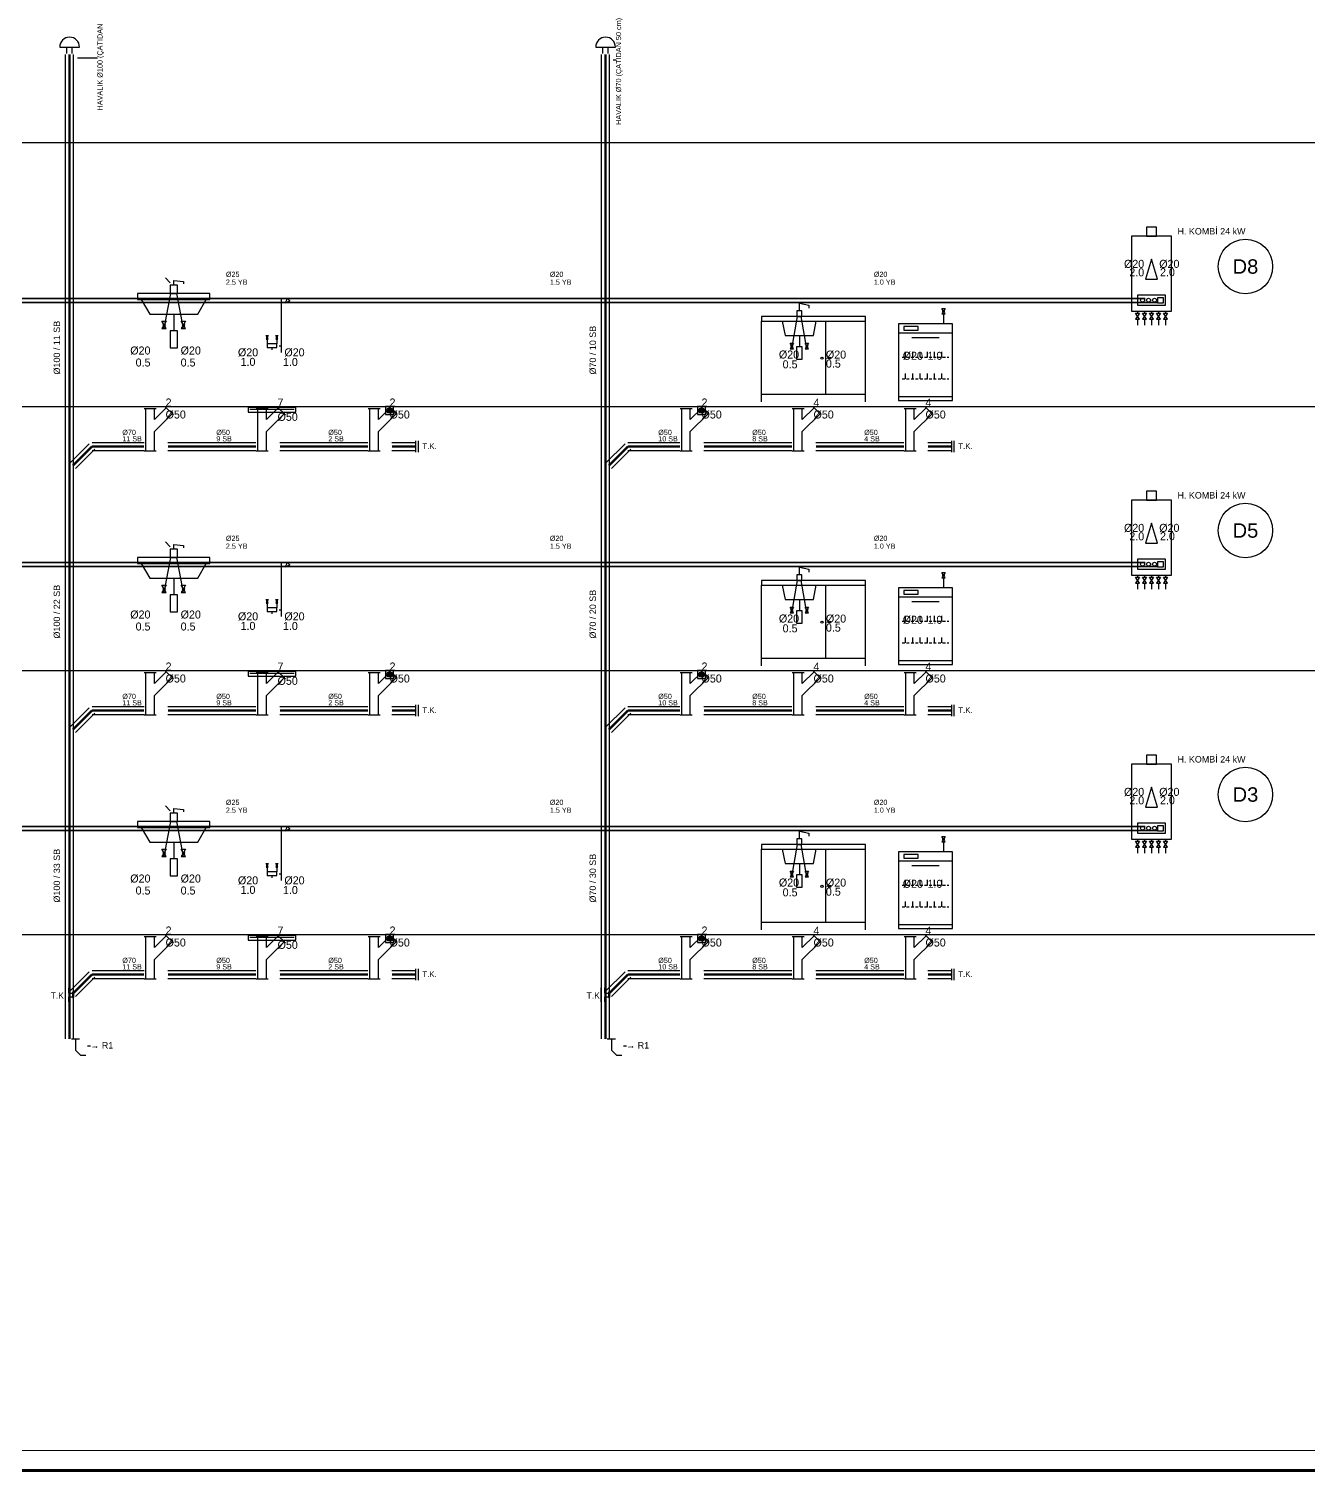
# Model space of a CAD drawing. Header units: centimetres. Extents: x -7420 to 31836, y -2 to 2802.
# Drawn here: x 22949 to 24548, y -2 to 1802 of the extents above; entities that cross this region are included whole.
import ezdxf
from ezdxf.enums import TextEntityAlignment as Align

# ---------------------------------------------------------------- set-up
doc = ezdxf.new("R2010")
doc.units = ezdxf.units.CM
doc.linetypes.add('BASMA HATTI', pattern=[31, 25, -6])
doc.linetypes.add('PIS', pattern=[38, 30, -8])
for name, color, linetype in [('ROTAS-CIHAZ', 135, 'CONTINUOUS'), ('ROTAS-PAFTA', 7, 'CONTINUOUS'), ('ROTAS-PIS-SU-BORUSU', 6, 'PIS'), ('ROTAS-PISSU-CAP', 211, 'CONTINUOUS'), ('ROTAS-PISSU-KOLONNO', 211, 'CONTINUOUS'), ('ROTAS-PVC', 43, 'CONTINUOUS'), ('ROTAS-SEMA', 8, 'CONTINUOUS'), ('ROTAS-SEMBOL-KILAVUZ', 8, 'Continuous'), ('ROTAS-SICAKSU-BORU', 1, 'BASMA HATTI'), ('ROTAS-SOGUKSU-BORU', 5, 'CONTINUOUS'), ('ROTAS-TEFRIS', 15, 'CONTINUOUS')]:
    doc.layers.add(name, color=color, linetype=linetype)
doc.styles.add('ROTAS', font='arial.ttf')

# ---------------------------------------------------------------- blocks, each defined once
blk = doc.blocks.new('ROTAS-LAVABO-SEMA')
for p, q in [((5.7, 154.7), (-0.3, 160.7)), ((-1.8, 97.5), (6.5, 141.2)), ((22.3, 97.5), (14, 141.2)), ((10.2, 115.5), (10.2, 94.4))]:
    blk.add_line(p, q)
for points in [[(5.7, 141.2), (14.7, 141.2), (14.7, 151.7), (5.7, 151.7)], [(-35, 133.6), (55.4, 133.6), (55.4, 141.2), (-35, 141.2)], [(-4.5, 106.5), (0.9, 106.5), (-1.8, 102)], [(-4.5, 97.5), (0.9, 97.5), (-1.8, 102)], [(5.7, 73.3), (14.7, 73.3), (14.7, 94.4), (5.7, 94.4)], [(19.6, 106.5), (25, 106.5), (22.3, 102)], [(19.6, 97.5), (25, 97.5), (22.3, 102)]]:
    blk.add_lwpolyline(points, close=True)
for points in [[(10.2, 151.7), (10.2, 157.7), (22.3, 156.2), (22.3, 153.2)], [(-30.5, 133.6), (-19.9, 115.5), (40.4, 115.5), (50.9, 133.6)]]:
    blk.add_lwpolyline(points)
for centre in [(-1.8, 102), (22.3, 102)]:
    blk.add_circle(centre, 1.36)
for tag, p in [('SCCP', (-18.9, 70)), ('SC', (-18.9, 55))]:
    blk.add_attdef(tag, text='', height=10).set_placement(p, align=Align.MIDDLE_RIGHT)
for tag, p in [('SOCP', (18.8, 70)), ('SO', (18.8, 55)), ('PS', (0, 5)), ('PSCP', (0, -10))]:
    blk.add_attdef(tag, text='', height=10).set_placement(p, align=Align.MIDDLE_LEFT)
blk = doc.blocks.new('ROTAS-PVC-CATAL-SAG')
for p, q in [((9.7, -10.5), (-0.8, 0)), ((-26.7, -2.4), (-11.8, -2.4)), ((-24.6, -55.5), (-24.6, -2.4)), ((-14, -16.1), (0.7, -1.5)), ((-14, -16.1), (-14, -2.4)), ((-14, -31.2), (8.2, -9)), ((-14, -55.5), (-14, -31.2)), ((-26.7, -55.5), (-11.8, -55.5))]:
    blk.add_line(p, q)
blk = doc.blocks.new('ROTAS-DUS-TEKNESI-SEMA')
for p, q in [((5, 67.7), (5, 135)), ((-12.9, 84.2), (-12.9, 78.2)), ((-7, 73.7), (-7, 70.7)), ((-1, 84.2), (-1, 78.2)), ((2, 75.9), (5, 75.9)), ((-34.6, -3.3), (20.7, -3.3))]:
    blk.add_line(p, q)
blk.add_lwpolyline([(5, 135), (12.5, 135), (15.5, 132), (9.5, 129), (12.5, 135)])
for points in [[(-14.3, 88.6), (-11.6, 88.6), (-12.9, 86.4)], [(-14.3, 84.2), (-11.6, 84.2), (-12.9, 86.4)], [(-12.9, 73.7), (-1, 73.7), (-1, 78.2), (-12.9, 78.2)], [(-2.3, 88.6), (0.4, 88.6), (-1, 86.4)], [(-2.3, 84.2), (0.4, 84.2), (-1, 86.4)], [(-36.9, -7), (23, -7), (23, -1.1), (-36.9, -1.1)]]:
    blk.add_lwpolyline(points, close=True)
for centre in [(-12.9, 86.4), (-1, 86.4)]:
    blk.add_circle(centre, 0.673)
for tag, p in [('SCCP', (-24.3, 67.7)), ('SC', (-27.7, 55.8))]:
    blk.add_attdef(tag, text='', height=10).set_placement(p, align=Align.MIDDLE_RIGHT)
for tag, p in [('SOCP', (8.5, 67.7)), ('PS', (-0.1, 5)), ('PSCP', (0, -12.9))]:
    blk.add_attdef(tag, text='', height=10).set_placement(p, align=Align.MIDDLE_LEFT)
blk.add_attdef('SO', text='', height=10).set_placement((16, 50.6), align=Align.CENTER)
blk = doc.blocks.new('ROTAS-YER-SUZGECI-DN50-SEMA')
for p, q in [((-3.3, -5), (3.3, -5)), ((-3.1, -3.9), (3.1, -3.9)), ((-3.1, -6.1), (3.1, -6.1)), ((-2.4, -2.7), (2.4, -2.7)), ((-2.4, -7.3), (2.4, -7.3))]:
    blk.add_line(p, q)
blk.add_lwpolyline([(-5, -10), (5, -10), (5, 0), (-5, 0)], close=True)
blk.add_circle((0, -5), 3.33)
for tag, p in [('PS', (0, 5)), ('PSCP', (0, -10))]:
    blk.add_attdef(tag, text='', height=10).set_placement(p, align=Align.MIDDLE_LEFT)
blk = doc.blocks.new('ROTAS-PIS-SU-CAP-SB')
for tag, p in [('PSCP_001', (0.83, 1.29)), ('PS_001', (0.83, 0.07))]:
    blk.add_attdef(tag, p, '', height=1)
blk = doc.blocks.new('ROTAS-EVIYE-SEMA')
for p, q in [((-27.2, 72.2), (-20.1, 112.4)), ((-8.3, 72.2), (-15.4, 112.4)), ((-65, 6), (-65, 106.5)), ((15.4, 15.5), (15.4, 106.5)), ((65, 6), (65, 106.5)), ((-17.7, 88.8), (-17.7, 74.6)), ((-65, 15.5), (65, 15.5))]:
    blk.add_line(p, q)
for points in [[(-17.7, 119.5), (-17.7, 129), (-5.9, 126.6), (-5.9, 123)], [(-39, 106.5), (-35.5, 88.8), (0, 88.8), (3.5, 106.5)]]:
    blk.add_lwpolyline(points)
for points in [[(-65, 106.5), (65, 106.5), (65, 112.4), (-65, 112.4)], [(-20.7, 112.4), (-14.8, 112.4), (-14.8, 119.5), (-20.7, 119.5)], [(-29.3, 79.3), (-25.1, 79.3), (-27.2, 75.8)], [(-29.3, 72.2), (-25.1, 72.2), (-27.2, 75.8)], [(-21.3, 59.2), (-14.2, 59.2), (-14.2, 74.6), (-21.3, 74.6)], [(-10.4, 79.3), (-6.1, 79.3), (-8.3, 75.8)], [(-10.4, 72.2), (-6.1, 72.2), (-8.3, 75.8)]]:
    blk.add_lwpolyline(points, close=True)
for centre, radius in [((-27.2, 75.8), 1.06), ((-8.3, 75.8), 1.06), ((10.6, 60.4), 1.42), ((20.1, 60.4), 1.42)]:
    blk.add_circle(centre, radius)
for tag, p in [('SCCP', (-18, 65)), ('SC', (-20, 52.7))]:
    blk.add_attdef(tag, text='', height=10).set_placement(p, align=Align.MIDDLE_RIGHT)
for tag, p in [('SOCP', (15.5, 64.9)), ('SO', (15.5, 53.6)), ('PS', (0, 5)), ('PSCP', (0, -10))]:
    blk.add_attdef(tag, text='', height=10).set_placement(p, align=Align.MIDDLE_LEFT)
blk = doc.blocks.new('ROTAS-BULASIK-MAKINESI-SEMA')
for p, q in [((22.5, 115.7), (22.5, 103.3)), ((-33.8, 92), (33.8, 92)), ((-16.9, 86.4), (16.9, 86.4)), ((-29.3, 61.6), (-25.9, 61.6)), ((-24.8, 61.6), (-24.8, 68.4)), ((-23.7, 61.6), (-20.3, 61.6)), ((-18, 61.6), (-14.7, 61.6)), ((-15.8, 61.6), (-15.8, 68.4)), ((-12.4, 61.6), (-9, 61.6)), ((-6.8, 61.6), (-6.8, 68.4)), ((-6.8, 61.6), (-3.4, 61.6)), ((-1.1, 61.6), (2.3, 61.6)), ((2.3, 61.6), (2.3, 68.4)), ((4.5, 61.6), (7.9, 61.6)), ((10.1, 61.6), (13.5, 61.6)), ((11.3, 61.6), (11.3, 68.4)), ((15.8, 61.6), (19.2, 61.6)), ((20.3, 61.6), (20.3, 68.4)), ((21.4, 61.6), (24.8, 61.6)), ((27, 61.6), (29.3, 61.6)), ((-24.8, 34.6), (-24.8, 41.3)), ((-15.8, 34.6), (-15.8, 41.3)), ((-6.8, 34.6), (-6.8, 41.3)), ((2.3, 34.6), (2.3, 41.3)), ((11.3, 34.6), (11.3, 41.3)), ((20.3, 34.6), (20.3, 41.3)), ((-29.3, 34.6), (-25.9, 34.6)), ((-23.7, 34.6), (-20.3, 34.6)), ((-18, 34.6), (-14.7, 34.6)), ((-12.4, 34.6), (-9, 34.6)), ((-6.8, 34.6), (-3.4, 34.6)), ((-1.1, 34.6), (2.3, 34.6)), ((4.5, 34.6), (7.9, 34.6)), ((10.1, 34.6), (13.5, 34.6)), ((15.8, 34.6), (19.2, 34.6)), ((21.4, 34.6), (24.8, 34.6)), ((27, 34.6), (29.3, 34.6))]:
    blk.add_line(p, q)
for points in [[(20.5, 122.5), (24.6, 122.5), (22.5, 119.1)], [(20.5, 115.7), (24.6, 115.7), (22.5, 119.1)], [(-33.8, 7.5), (33.8, 7.5), (33.8, 103.3), (-33.8, 103.3)], [(-27, 95.4), (-9, 95.4), (-9, 99.9), (-27, 99.9)], [(-33.8, 7.5), (33.8, 7.5), (33.8, 12), (-33.8, 12)]]:
    blk.add_lwpolyline(points, close=True)
blk.add_circle((22.5, 119.1), 1.01)
blk.add_attdef('SOCP', text='', height=10).set_placement((-3.2, 63.4), align=Align.MIDDLE_RIGHT)
for tag, p in [('SO', (2.5, 63.4)), ('PS', (0, 5)), ('PSCP', (0, -10))]:
    blk.add_attdef(tag, text='', height=10).set_placement(p, align=Align.MIDDLE_LEFT)
blk = doc.blocks.new('ROTAS-KOMBI-SEMA')
for p, q in [((-24.9, 119.1), (-24.9, 116.6)), ((-24.9, 109.1), (-24.9, 101.6)), ((-16.2, 119.1), (-16.2, 116.6)), ((-16.2, 109.1), (-16.2, 101.6)), ((-7.4, 119.1), (-7.4, 116.6)), ((-7.4, 109.1), (-7.4, 101.6)), ((1.3, 119.1), (1.3, 116.6)), ((1.3, 109.1), (1.3, 101.6)), ((10.1, 119.1), (10.1, 116.6)), ((10.1, 109.1), (10.1, 101.6))]:
    blk.add_line(p, q)
for points in [[(-13.7, 212.9), (-1.2, 212.9), (-1.2, 224.1), (-13.7, 224.1)], [(-32.4, 119.1), (17.6, 119.1), (17.6, 212.9), (-32.4, 212.9)], [(-14.9, 159.1), (0.1, 159.1), (-7.4, 184.1)], [(-24.9, 126.6), (10.1, 126.6), (10.1, 139.1), (-24.9, 139.1)], [(0.1, 129.7), (7.6, 129.7), (7.6, 136), (0.1, 136)], [(-27.4, 116.6), (-22.4, 116.6), (-24.9, 112.9)], [(-27.4, 109.1), (-22.4, 109.1), (-24.9, 112.9)], [(-18.7, 116.6), (-13.7, 116.6), (-16.2, 112.9)], [(-18.7, 109.1), (-13.7, 109.1), (-16.2, 112.9)], [(-9.9, 116.6), (-4.9, 116.6), (-7.4, 112.9)], [(-9.9, 109.1), (-4.9, 109.1), (-7.4, 112.9)], [(-1.2, 116.6), (3.8, 116.6), (1.3, 112.9)], [(-1.2, 109.1), (3.8, 109.1), (1.3, 112.9)], [(7.6, 116.6), (12.6, 116.6), (10.1, 112.9)], [(7.6, 109.1), (12.6, 109.1), (10.1, 112.9)]]:
    blk.add_lwpolyline(points, close=True)
for centre in [(-18.7, 132.9), (-11.2, 132.9), (-3.7, 132.9)]:
    blk.add_circle(centre, 2.5)
for tag, p in [('SCCP', (-16.6, 178.3)), ('SC', (-16.6, 167.7))]:
    blk.add_attdef(tag, text='', height=10).set_placement(p, align=Align.MIDDLE_RIGHT)
for tag, p in [('SOCP', (2.2, 178.3)), ('SO', (3.2, 167.9))]:
    blk.add_attdef(tag, text='', height=10).set_placement(p, align=Align.MIDDLE_LEFT)
blk = doc.blocks.new('ROTAS-TEMIZ-SU-CAP-MB')
for tag, p in [('SOCP_001', (0.83, 4.92)), ('SO_001', (0.83, 3.42)), ('SCCP_001', (0.83, 1.92)), ('SC_001', (0.83, 0.42))]:
    blk.add_attdef(tag, p, '', height=1)
blk = doc.blocks.new('ROTAS-KOLON-HAVALIK-SAPKASI')
for p, q in [((-7.7, 5.8), (7.7, 5.8)), ((-2.1, 0.7), (-2.1, 5.8)), ((2.1, 0.7), (2.1, 5.8))]:
    blk.add_line(p, q)
blk.add_arc((0, 5.8), 7.69, 0, 180)
blk = doc.blocks.new('ROTAS-TEMIZLEME-KAPAGI-KOLON')
for p, q in [((-6.6, -11), (-6.6, 11)), ((-1.1, 2.8), (-1.1, 11)), ((-1.1, 2.8), (4.4, 2.8)), ((5.5, -1.8), (5.5, 1.8)), ((-1.1, -11), (-1.1, -2.8)), ((-1.1, -2.8), (4.4, -2.8))]:
    blk.add_line(p, q)
blk.add_lwpolyline([(4.4, -4.1), (6.6, -4.1), (6.6, 4.1), (4.4, 4.1)], close=True)
blk.add_attdef('TK', (-29.6, -6), '', height=10)
blk = doc.blocks.new('ROTAS-PVC-DIRSEK')
blk.add_line((2.2, 0), (12.5, 0))
blk.add_lwpolyline([(7.4, 0), (7.4, -14), (13.8, -20.4), (20.3, -20.4)])

msp = doc.modelspace()

# ---------------------------------------------------------------- linework, layer by layer
at = {"layer": 'ROTAS-PAFTA'}
for points, const_width in [([(15040, 0), (26330, 0), (26330, 2800), (15040, 2800)], 4), ([(15065, 25), (26305, 25), (26305, 2775), (15065, 2775)], 1)]:
    msp.add_lwpolyline(points, close=True, dxfattribs=dict(at, const_width=const_width))
at = {"layer": 'ROTAS-PIS-SU-BORUSU', "const_width": 3}
for points in [[(23000, 539.5), (23000, 1770)], [(23670, 539.5), (23670, 1770)], [(23028, 1280), (23004, 1256)], [(23028, 1280), (23093, 1280)], [(23123, 1280), (23233, 1280)], [(23263, 1280), (23373, 1280)], [(23403, 1280), (23433, 1280)], [(23698, 1280), (23674, 1256)], [(23698, 1280), (23763, 1280)], [(23793, 1280), (23903, 1280)], [(23933, 1280), (24043, 1280)], [(24073, 1280), (24103, 1280)], [(23028, 950), (23004, 926)], [(23028, 950), (23093, 950)], [(23123, 950), (23233, 950)], [(23263, 950), (23373, 950)], [(23403, 950), (23433, 950)], [(23698, 950), (23674, 926)], [(23698, 950), (23763, 950)], [(23793, 950), (23903, 950)], [(23933, 950), (24043, 950)], [(24073, 950), (24103, 950)], [(23028, 620), (23004, 596)], [(23028, 620), (23093, 620)], [(23123, 620), (23233, 620)], [(23263, 620), (23373, 620)], [(23403, 620), (23433, 620)], [(23698, 620), (23674, 596)], [(23698, 620), (23763, 620)], [(23793, 620), (23903, 620)], [(23933, 620), (24043, 620)], [(24073, 620), (24103, 620)]]:
    msp.add_lwpolyline(points, dxfattribs=at)
at = {"layer": 'ROTAS-PISSU-KOLONNO'}
for centre in [(24470, 1505), (24470, 1175), (24470, 845)]:
    msp.add_circle(centre, 34, dxfattribs=at)
at = {"layer": 'ROTAS-PVC'}
for p, q in [((22995, 539.5), (22995, 1770)), ((23005, 539.5), (23005, 1770)), ((23665, 539.5), (23665, 1770)), ((23675, 539.5), (23675, 1770)), ((23024.5, 1283.5), (23000.5, 1259.5)), ((23028, 1285), (23093, 1285)), ((23123, 1285), (23233, 1285)), ((23263, 1285), (23373, 1285)), ((23403, 1285), (23433, 1285)), ((23433, 1273), (23433, 1287)), ((23436, 1273), (23436, 1287)), ((23694.5, 1283.5), (23670.5, 1259.5)), ((23698, 1285), (23763, 1285)), ((23793, 1285), (23903, 1285)), ((23933, 1285), (24043, 1285)), ((24073, 1285), (24103, 1285)), ((24103, 1273), (24103, 1287)), ((24106, 1273), (24106, 1287)), ((23031.5, 1276.5), (23007.5, 1252.5)), ((23028, 1275), (23093, 1275)), ((23123, 1275), (23233, 1275)), ((23263, 1275), (23373, 1275)), ((23403, 1275), (23433, 1275)), ((23701.5, 1276.5), (23677.5, 1252.5)), ((23698, 1275), (23763, 1275)), ((23793, 1275), (23903, 1275)), ((23933, 1275), (24043, 1275)), ((24073, 1275), (24103, 1275)), ((23433, 943), (23433, 957)), ((23436, 943), (23436, 957)), ((24103, 943), (24103, 957)), ((24106, 943), (24106, 957)), ((23024.5, 953.5), (23000.5, 929.5)), ((23031.5, 946.5), (23007.5, 922.5)), ((23028, 955), (23093, 955)), ((23028, 945), (23093, 945)), ((23123, 955), (23233, 955)), ((23123, 945), (23233, 945)), ((23263, 955), (23373, 955)), ((23263, 945), (23373, 945)), ((23403, 955), (23433, 955)), ((23403, 945), (23433, 945)), ((23694.5, 953.5), (23670.5, 929.5)), ((23701.5, 946.5), (23677.5, 922.5)), ((23698, 955), (23763, 955)), ((23698, 945), (23763, 945)), ((23793, 955), (23903, 955)), ((23793, 945), (23903, 945)), ((23933, 955), (24043, 955)), ((23933, 945), (24043, 945)), ((24073, 955), (24103, 955)), ((24073, 945), (24103, 945)), ((23024.5, 623.5), (23000.5, 599.5)), ((23031.5, 616.5), (23007.5, 592.5)), ((23028, 625), (23093, 625)), ((23028, 615), (23093, 615)), ((23123, 625), (23233, 625)), ((23123, 615), (23233, 615)), ((23263, 625), (23373, 625)), ((23263, 615), (23373, 615)), ((23403, 625), (23433, 625)), ((23403, 615), (23433, 615)), ((23433, 613), (23433, 627)), ((23436, 613), (23436, 627)), ((23694.5, 623.5), (23670.5, 599.5)), ((23701.5, 616.5), (23677.5, 592.5)), ((23698, 625), (23763, 625)), ((23698, 615), (23763, 615)), ((23793, 625), (23903, 625)), ((23793, 615), (23903, 615)), ((23933, 625), (24043, 625)), ((23933, 615), (24043, 615)), ((24073, 625), (24103, 625)), ((24073, 615), (24103, 615)), ((24103, 613), (24103, 627)), ((24106, 613), (24106, 627))]:
    msp.add_line(p, q, dxfattribs=at)
at = {"layer": 'ROTAS-SEMA'}
for points in [[(15140, 1660), (26230, 1660)], [(15140, 1330), (26230, 1330)], [(15140, 1000), (26230, 1000)], [(15140, 670), (26230, 670)]]:
    msp.add_lwpolyline(points, dxfattribs=at)
at = {"layer": 'ROTAS-SEMBOL-KILAVUZ'}
for p, q in [((23034.8, 1765.5), (23009.7, 1765.5)), ((23683, 1763), (23679.7, 1763)), ((23026, 530.4), (23022.3, 530.4)), ((23696, 530.4), (23692.3, 530.4))]:
    msp.add_line(p, q, dxfattribs=at)
at = {"layer": 'ROTAS-SICAKSU-BORU', "const_width": 2}
for points in [[(24345, 1465), (22295, 1465)], [(24345, 1135), (22295, 1135)], [(24345, 805), (22295, 805)]]:
    msp.add_lwpolyline(points, dxfattribs=at)
at = {"layer": 'ROTAS-SOGUKSU-BORU', "const_width": 2}
for points in [[(22010, 1460), (24360, 1460)], [(22010, 1130), (24360, 1130)], [(22010, 800), (24360, 800)]]:
    msp.add_lwpolyline(points, dxfattribs=at)

# ---------------------------------------------------------------- block references
at = {"layer": 'ROTAS-TEFRIS', "xscale": 1.6, "yscale": 1.6}
for p in [(23000, 1770), (23670, 1770)]:
    msp.add_blockref('ROTAS-KOLON-HAVALIK-SAPKASI', p, dxfattribs=at)
at = {"layer": 'ROTAS-TEFRIS'}
ref = msp.add_blockref('ROTAS-KOMBI-SEMA', (24360, 1330), dxfattribs=at)
ref.add_attrib('SO', '2.0', dxfattribs={"height": 10}).set_placement((24363.2, 1497.9), align=Align.MIDDLE_LEFT)
ref.add_attrib('SOCP', 'Ø20', dxfattribs={"height": 10}).set_placement((24362.2, 1508.3), align=Align.MIDDLE_LEFT)
ref.add_attrib('SC', '2.0', dxfattribs={"height": 10}).set_placement((24343.4, 1497.7), align=Align.MIDDLE_RIGHT)
ref.add_attrib('SCCP', 'Ø20', dxfattribs={"height": 10}).set_placement((24343.4, 1508.3), align=Align.MIDDLE_RIGHT)
ref = msp.add_blockref('ROTAS-TEMIZ-SU-CAP-MB', (23190, 1460), dxfattribs=dict(at, xscale=6.5, yscale=6.5))
ref.add_attrib('SO_001', '2.5 YB', (23195.4, 1482.2), dxfattribs={"height": 6.5})
ref.add_attrib('SOCP_001', 'Ø25', (23195.4, 1492), dxfattribs={"height": 6.5})
ref = msp.add_blockref('ROTAS-TEMIZ-SU-CAP-MB', (23595, 1460), dxfattribs=dict(at, xscale=6.5, yscale=6.5))
ref.add_attrib('SO_001', '1.5 YB', (23600.4, 1482.2), dxfattribs={"height": 6.5})
ref.add_attrib('SOCP_001', 'Ø20', (23600.4, 1492), dxfattribs={"height": 6.5})
ref = msp.add_blockref('ROTAS-TEMIZ-SU-CAP-MB', (24000, 1460), dxfattribs=dict(at, xscale=6.5, yscale=6.5))
ref.add_attrib('SO_001', '1.0 YB', (24005.4, 1482.2), dxfattribs={"height": 6.5})
ref.add_attrib('SOCP_001', 'Ø20', (24005.4, 1492), dxfattribs={"height": 6.5})
ref = msp.add_blockref('ROTAS-LAVABO-SEMA', (23120, 1330), dxfattribs=at)
ref.add_attrib('SO', '0.5', dxfattribs={"height": 10}).set_placement((23138.8, 1385), align=Align.MIDDLE_LEFT)
ref.add_attrib('SOCP', 'Ø20', dxfattribs={"height": 10}).set_placement((23138.8, 1400), align=Align.MIDDLE_LEFT)
ref.add_attrib('SC', '0.5', dxfattribs={"height": 10}).set_placement((23101.1, 1385), align=Align.MIDDLE_RIGHT)
ref.add_attrib('SCCP', 'Ø20', dxfattribs={"height": 10}).set_placement((23101.1, 1400), align=Align.MIDDLE_RIGHT)
ref.add_attrib('PSCP', 'Ø50', dxfattribs={"height": 10}).set_placement((23120, 1320), align=Align.MIDDLE_LEFT)
ref.add_attrib('PS', '2', dxfattribs={"height": 10}).set_placement((23120, 1335), align=Align.MIDDLE_LEFT)
ref = msp.add_blockref('ROTAS-DUS-TEKNESI-SEMA', (23260, 1330), dxfattribs=at)
ref.add_attrib('SO', '1.0', dxfattribs={"height": 10}).set_placement((23276, 1380.6), align=Align.CENTER)
ref.add_attrib('SOCP', 'Ø20', dxfattribs={"height": 10}).set_placement((23268.5, 1397.7), align=Align.MIDDLE_LEFT)
ref.add_attrib('SC', '1.0', dxfattribs={"height": 10}).set_placement((23232.3, 1385.8), align=Align.MIDDLE_RIGHT)
ref.add_attrib('SCCP', 'Ø20', dxfattribs={"height": 10}).set_placement((23235.7, 1397.7), align=Align.MIDDLE_RIGHT)
ref.add_attrib('PSCP', 'Ø50', dxfattribs={"height": 10}).set_placement((23260, 1317.1), align=Align.MIDDLE_LEFT)
ref.add_attrib('PS', '7', dxfattribs={"height": 10}).set_placement((23259.9, 1335), align=Align.MIDDLE_LEFT)
ref = msp.add_blockref('ROTAS-EVIYE-SEMA', (23930, 1330), dxfattribs=at)
ref.add_attrib('SO', '0.5', dxfattribs={"height": 10}).set_placement((23945.5, 1383.6), align=Align.MIDDLE_LEFT)
ref.add_attrib('SOCP', 'Ø20', dxfattribs={"height": 10}).set_placement((23945.5, 1394.9), align=Align.MIDDLE_LEFT)
ref.add_attrib('SC', '0.5', dxfattribs={"height": 10}).set_placement((23910, 1382.7), align=Align.MIDDLE_RIGHT)
ref.add_attrib('SCCP', 'Ø20', dxfattribs={"height": 10}).set_placement((23912, 1395), align=Align.MIDDLE_RIGHT)
ref.add_attrib('PSCP', 'Ø50', dxfattribs={"height": 10}).set_placement((23930, 1320), align=Align.MIDDLE_LEFT)
ref.add_attrib('PS', '4', dxfattribs={"height": 10}).set_placement((23930, 1335), align=Align.MIDDLE_LEFT)
ref = msp.add_blockref('ROTAS-BULASIK-MAKINESI-SEMA', (24070, 1330), dxfattribs=at)
ref.add_attrib('SO', '1.0', dxfattribs={"height": 10}).set_placement((24072.5, 1393.4), align=Align.MIDDLE_LEFT)
ref.add_attrib('SOCP', 'Ø20', dxfattribs={"height": 10}).set_placement((24066.8, 1393.4), align=Align.MIDDLE_RIGHT)
ref.add_attrib('PSCP', 'Ø50', dxfattribs={"height": 10}).set_placement((24070, 1320), align=Align.MIDDLE_LEFT)
ref.add_attrib('PS', '4', dxfattribs={"height": 10}).set_placement((24070, 1335), align=Align.MIDDLE_LEFT)
ref = msp.add_blockref('ROTAS-YER-SUZGECI-DN50-SEMA', (23400, 1330), dxfattribs=at)
ref.add_attrib('PSCP', 'Ø50', dxfattribs={"height": 10}).set_placement((23400, 1320), align=Align.MIDDLE_LEFT)
ref.add_attrib('PS', '2', dxfattribs={"height": 10}).set_placement((23400, 1335), align=Align.MIDDLE_LEFT)
ref = msp.add_blockref('ROTAS-YER-SUZGECI-DN50-SEMA', (23790, 1330), dxfattribs=at)
ref.add_attrib('PSCP', 'Ø50', dxfattribs={"height": 10}).set_placement((23790, 1320), align=Align.MIDDLE_LEFT)
ref.add_attrib('PS', '2', dxfattribs={"height": 10}).set_placement((23790, 1335), align=Align.MIDDLE_LEFT)
for name, p in [('ROTAS-PVC-CATAL-SAG', (23120, 1330)), ('ROTAS-PVC-CATAL-SAG', (23260, 1330)), ('ROTAS-PVC-CATAL-SAG', (23400, 1330)), ('ROTAS-PVC-CATAL-SAG', (23790, 1330)), ('ROTAS-PVC-CATAL-SAG', (23930, 1330)), ('ROTAS-PVC-CATAL-SAG', (24070, 1330)), ('ROTAS-PVC-CATAL-SAG', (23120, 1000)), ('ROTAS-PVC-CATAL-SAG', (23260, 1000)), ('ROTAS-PVC-CATAL-SAG', (23400, 1000)), ('ROTAS-PVC-CATAL-SAG', (23790, 1000)), ('ROTAS-PVC-CATAL-SAG', (23930, 1000)), ('ROTAS-PVC-CATAL-SAG', (24070, 1000)), ('ROTAS-PVC-CATAL-SAG', (23120, 670)), ('ROTAS-PVC-CATAL-SAG', (23260, 670)), ('ROTAS-PVC-CATAL-SAG', (23400, 670)), ('ROTAS-PVC-CATAL-SAG', (23790, 670)), ('ROTAS-PVC-CATAL-SAG', (23930, 670)), ('ROTAS-PVC-CATAL-SAG', (24070, 670)), ('ROTAS-PVC-DIRSEK', (23000, 539.5)), ('ROTAS-PVC-DIRSEK', (23670, 539.5))]:
    msp.add_blockref(name, p, dxfattribs=at)
ref = msp.add_blockref('ROTAS-PIS-SU-CAP-SB', (23060.5, 1286), dxfattribs=dict(at, xscale=6.5, yscale=6.5))
ref.add_attrib('PSCP_001', 'Ø70', (23065.9, 1294.4), dxfattribs={"height": 6.5})
ref.add_attrib('PS_001', '11 SB', (23065.9, 1286.4), dxfattribs={"height": 6.5})
ref = msp.add_blockref('ROTAS-PIS-SU-CAP-SB', (23178, 1286), dxfattribs=dict(at, xscale=6.5, yscale=6.5))
ref.add_attrib('PSCP_001', 'Ø50', (23183.4, 1294.4), dxfattribs={"height": 6.5})
ref.add_attrib('PS_001', '9 SB', (23183.4, 1286.4), dxfattribs={"height": 6.5})
ref = msp.add_blockref('ROTAS-PIS-SU-CAP-SB', (23318, 1286), dxfattribs=dict(at, xscale=6.5, yscale=6.5))
ref.add_attrib('PSCP_001', 'Ø50', (23323.4, 1294.4), dxfattribs={"height": 6.5})
ref.add_attrib('PS_001', '2 SB', (23323.4, 1286.4), dxfattribs={"height": 6.5})
ref = msp.add_blockref('ROTAS-PIS-SU-CAP-SB', (23730.5, 1286), dxfattribs=dict(at, xscale=6.5, yscale=6.5))
ref.add_attrib('PSCP_001', 'Ø50', (23735.9, 1294.4), dxfattribs={"height": 6.5})
ref.add_attrib('PS_001', '10 SB', (23735.9, 1286.4), dxfattribs={"height": 6.5})
ref = msp.add_blockref('ROTAS-PIS-SU-CAP-SB', (23848, 1286), dxfattribs=dict(at, xscale=6.5, yscale=6.5))
ref.add_attrib('PSCP_001', 'Ø50', (23853.4, 1294.4), dxfattribs={"height": 6.5})
ref.add_attrib('PS_001', '8 SB', (23853.4, 1286.4), dxfattribs={"height": 6.5})
ref = msp.add_blockref('ROTAS-PIS-SU-CAP-SB', (23988, 1286), dxfattribs=dict(at, xscale=6.5, yscale=6.5))
ref.add_attrib('PSCP_001', 'Ø50', (23993.4, 1294.4), dxfattribs={"height": 6.5})
ref.add_attrib('PS_001', '4 SB', (23993.4, 1286.4), dxfattribs={"height": 6.5})
ref = msp.add_blockref('ROTAS-KOMBI-SEMA', (24360, 1000), dxfattribs=at)
ref.add_attrib('SO', '2.0', dxfattribs={"height": 10}).set_placement((24363.2, 1167.9), align=Align.MIDDLE_LEFT)
ref.add_attrib('SOCP', 'Ø20', dxfattribs={"height": 10}).set_placement((24362.2, 1178.3), align=Align.MIDDLE_LEFT)
ref.add_attrib('SC', '2.0', dxfattribs={"height": 10}).set_placement((24343.4, 1167.7), align=Align.MIDDLE_RIGHT)
ref.add_attrib('SCCP', 'Ø20', dxfattribs={"height": 10}).set_placement((24343.4, 1178.3), align=Align.MIDDLE_RIGHT)
ref = msp.add_blockref('ROTAS-LAVABO-SEMA', (23120, 1000), dxfattribs=at)
ref.add_attrib('SO', '0.5', dxfattribs={"height": 10}).set_placement((23138.8, 1055), align=Align.MIDDLE_LEFT)
ref.add_attrib('SOCP', 'Ø20', dxfattribs={"height": 10}).set_placement((23138.8, 1070), align=Align.MIDDLE_LEFT)
ref.add_attrib('SC', '0.5', dxfattribs={"height": 10}).set_placement((23101.1, 1055), align=Align.MIDDLE_RIGHT)
ref.add_attrib('SCCP', 'Ø20', dxfattribs={"height": 10}).set_placement((23101.1, 1070), align=Align.MIDDLE_RIGHT)
ref.add_attrib('PSCP', 'Ø50', dxfattribs={"height": 10}).set_placement((23120, 990), align=Align.MIDDLE_LEFT)
ref.add_attrib('PS', '2', dxfattribs={"height": 10}).set_placement((23120, 1005), align=Align.MIDDLE_LEFT)
ref = msp.add_blockref('ROTAS-TEMIZ-SU-CAP-MB', (23190, 1130), dxfattribs=dict(at, xscale=6.5, yscale=6.5))
ref.add_attrib('SO_001', '2.5 YB', (23195.4, 1152.2), dxfattribs={"height": 6.5})
ref.add_attrib('SOCP_001', 'Ø25', (23195.4, 1162), dxfattribs={"height": 6.5})
ref = msp.add_blockref('ROTAS-TEMIZ-SU-CAP-MB', (23595, 1130), dxfattribs=dict(at, xscale=6.5, yscale=6.5))
ref.add_attrib('SO_001', '1.5 YB', (23600.4, 1152.2), dxfattribs={"height": 6.5})
ref.add_attrib('SOCP_001', 'Ø20', (23600.4, 1162), dxfattribs={"height": 6.5})
ref = msp.add_blockref('ROTAS-TEMIZ-SU-CAP-MB', (24000, 1130), dxfattribs=dict(at, xscale=6.5, yscale=6.5))
ref.add_attrib('SO_001', '1.0 YB', (24005.4, 1152.2), dxfattribs={"height": 6.5})
ref.add_attrib('SOCP_001', 'Ø20', (24005.4, 1162), dxfattribs={"height": 6.5})
ref = msp.add_blockref('ROTAS-DUS-TEKNESI-SEMA', (23260, 1000), dxfattribs=at)
ref.add_attrib('SO', '1.0', dxfattribs={"height": 10}).set_placement((23276, 1050.6), align=Align.CENTER)
ref.add_attrib('SOCP', 'Ø20', dxfattribs={"height": 10}).set_placement((23268.5, 1067.7), align=Align.MIDDLE_LEFT)
ref.add_attrib('SC', '1.0', dxfattribs={"height": 10}).set_placement((23232.3, 1055.8), align=Align.MIDDLE_RIGHT)
ref.add_attrib('SCCP', 'Ø20', dxfattribs={"height": 10}).set_placement((23235.7, 1067.7), align=Align.MIDDLE_RIGHT)
ref.add_attrib('PSCP', 'Ø50', dxfattribs={"height": 10}).set_placement((23260, 987.1), align=Align.MIDDLE_LEFT)
ref.add_attrib('PS', '7', dxfattribs={"height": 10}).set_placement((23259.9, 1005), align=Align.MIDDLE_LEFT)
ref = msp.add_blockref('ROTAS-EVIYE-SEMA', (23930, 1000), dxfattribs=at)
ref.add_attrib('SO', '0.5', dxfattribs={"height": 10}).set_placement((23945.5, 1053.6), align=Align.MIDDLE_LEFT)
ref.add_attrib('SOCP', 'Ø20', dxfattribs={"height": 10}).set_placement((23945.5, 1064.9), align=Align.MIDDLE_LEFT)
ref.add_attrib('SC', '0.5', dxfattribs={"height": 10}).set_placement((23910, 1052.7), align=Align.MIDDLE_RIGHT)
ref.add_attrib('SCCP', 'Ø20', dxfattribs={"height": 10}).set_placement((23912, 1065), align=Align.MIDDLE_RIGHT)
ref.add_attrib('PSCP', 'Ø50', dxfattribs={"height": 10}).set_placement((23930, 990), align=Align.MIDDLE_LEFT)
ref.add_attrib('PS', '4', dxfattribs={"height": 10}).set_placement((23930, 1005), align=Align.MIDDLE_LEFT)
ref = msp.add_blockref('ROTAS-BULASIK-MAKINESI-SEMA', (24070, 1000), dxfattribs=at)
ref.add_attrib('SO', '1.0', dxfattribs={"height": 10}).set_placement((24072.5, 1063.4), align=Align.MIDDLE_LEFT)
ref.add_attrib('SOCP', 'Ø20', dxfattribs={"height": 10}).set_placement((24066.8, 1063.4), align=Align.MIDDLE_RIGHT)
ref.add_attrib('PSCP', 'Ø50', dxfattribs={"height": 10}).set_placement((24070, 990), align=Align.MIDDLE_LEFT)
ref.add_attrib('PS', '4', dxfattribs={"height": 10}).set_placement((24070, 1005), align=Align.MIDDLE_LEFT)
ref = msp.add_blockref('ROTAS-YER-SUZGECI-DN50-SEMA', (23400, 1000), dxfattribs=at)
ref.add_attrib('PSCP', 'Ø50', dxfattribs={"height": 10}).set_placement((23400, 990), align=Align.MIDDLE_LEFT)
ref.add_attrib('PS', '2', dxfattribs={"height": 10}).set_placement((23400, 1005), align=Align.MIDDLE_LEFT)
ref = msp.add_blockref('ROTAS-YER-SUZGECI-DN50-SEMA', (23790, 1000), dxfattribs=at)
ref.add_attrib('PSCP', 'Ø50', dxfattribs={"height": 10}).set_placement((23790, 990), align=Align.MIDDLE_LEFT)
ref.add_attrib('PS', '2', dxfattribs={"height": 10}).set_placement((23790, 1005), align=Align.MIDDLE_LEFT)
ref = msp.add_blockref('ROTAS-PIS-SU-CAP-SB', (23060.5, 956), dxfattribs=dict(at, xscale=6.5, yscale=6.5))
ref.add_attrib('PSCP_001', 'Ø70', (23065.9, 964.4), dxfattribs={"height": 6.5})
ref.add_attrib('PS_001', '11 SB', (23065.9, 956.4), dxfattribs={"height": 6.5})
ref = msp.add_blockref('ROTAS-PIS-SU-CAP-SB', (23178, 956), dxfattribs=dict(at, xscale=6.5, yscale=6.5))
ref.add_attrib('PSCP_001', 'Ø50', (23183.4, 964.4), dxfattribs={"height": 6.5})
ref.add_attrib('PS_001', '9 SB', (23183.4, 956.4), dxfattribs={"height": 6.5})
ref = msp.add_blockref('ROTAS-PIS-SU-CAP-SB', (23318, 956), dxfattribs=dict(at, xscale=6.5, yscale=6.5))
ref.add_attrib('PSCP_001', 'Ø50', (23323.4, 964.4), dxfattribs={"height": 6.5})
ref.add_attrib('PS_001', '2 SB', (23323.4, 956.4), dxfattribs={"height": 6.5})
ref = msp.add_blockref('ROTAS-PIS-SU-CAP-SB', (23730.5, 956), dxfattribs=dict(at, xscale=6.5, yscale=6.5))
ref.add_attrib('PSCP_001', 'Ø50', (23735.9, 964.4), dxfattribs={"height": 6.5})
ref.add_attrib('PS_001', '10 SB', (23735.9, 956.4), dxfattribs={"height": 6.5})
ref = msp.add_blockref('ROTAS-PIS-SU-CAP-SB', (23848, 956), dxfattribs=dict(at, xscale=6.5, yscale=6.5))
ref.add_attrib('PSCP_001', 'Ø50', (23853.4, 964.4), dxfattribs={"height": 6.5})
ref.add_attrib('PS_001', '8 SB', (23853.4, 956.4), dxfattribs={"height": 6.5})
ref = msp.add_blockref('ROTAS-PIS-SU-CAP-SB', (23988, 956), dxfattribs=dict(at, xscale=6.5, yscale=6.5))
ref.add_attrib('PSCP_001', 'Ø50', (23993.4, 964.4), dxfattribs={"height": 6.5})
ref.add_attrib('PS_001', '4 SB', (23993.4, 956.4), dxfattribs={"height": 6.5})
ref = msp.add_blockref('ROTAS-KOMBI-SEMA', (24360, 670), dxfattribs=at)
ref.add_attrib('SO', '2.0', dxfattribs={"height": 10}).set_placement((24363.2, 837.9), align=Align.MIDDLE_LEFT)
ref.add_attrib('SOCP', 'Ø20', dxfattribs={"height": 10}).set_placement((24362.2, 848.3), align=Align.MIDDLE_LEFT)
ref.add_attrib('SC', '2.0', dxfattribs={"height": 10}).set_placement((24343.4, 837.7), align=Align.MIDDLE_RIGHT)
ref.add_attrib('SCCP', 'Ø20', dxfattribs={"height": 10}).set_placement((24343.4, 848.3), align=Align.MIDDLE_RIGHT)
ref = msp.add_blockref('ROTAS-LAVABO-SEMA', (23120, 670), dxfattribs=at)
ref.add_attrib('SO', '0.5', dxfattribs={"height": 10}).set_placement((23138.8, 725), align=Align.MIDDLE_LEFT)
ref.add_attrib('SOCP', 'Ø20', dxfattribs={"height": 10}).set_placement((23138.8, 740), align=Align.MIDDLE_LEFT)
ref.add_attrib('SC', '0.5', dxfattribs={"height": 10}).set_placement((23101.1, 725), align=Align.MIDDLE_RIGHT)
ref.add_attrib('SCCP', 'Ø20', dxfattribs={"height": 10}).set_placement((23101.1, 740), align=Align.MIDDLE_RIGHT)
ref.add_attrib('PSCP', 'Ø50', dxfattribs={"height": 10}).set_placement((23120, 660), align=Align.MIDDLE_LEFT)
ref.add_attrib('PS', '2', dxfattribs={"height": 10}).set_placement((23120, 675), align=Align.MIDDLE_LEFT)
ref = msp.add_blockref('ROTAS-TEMIZ-SU-CAP-MB', (23190, 800), dxfattribs=dict(at, xscale=6.5, yscale=6.5))
ref.add_attrib('SO_001', '2.5 YB', (23195.4, 822.2), dxfattribs={"height": 6.5})
ref.add_attrib('SOCP_001', 'Ø25', (23195.4, 832), dxfattribs={"height": 6.5})
ref = msp.add_blockref('ROTAS-TEMIZ-SU-CAP-MB', (23595, 800), dxfattribs=dict(at, xscale=6.5, yscale=6.5))
ref.add_attrib('SO_001', '1.5 YB', (23600.4, 822.2), dxfattribs={"height": 6.5})
ref.add_attrib('SOCP_001', 'Ø20', (23600.4, 832), dxfattribs={"height": 6.5})
ref = msp.add_blockref('ROTAS-TEMIZ-SU-CAP-MB', (24000, 800), dxfattribs=dict(at, xscale=6.5, yscale=6.5))
ref.add_attrib('SO_001', '1.0 YB', (24005.4, 822.2), dxfattribs={"height": 6.5})
ref.add_attrib('SOCP_001', 'Ø20', (24005.4, 832), dxfattribs={"height": 6.5})
ref = msp.add_blockref('ROTAS-DUS-TEKNESI-SEMA', (23260, 670), dxfattribs=at)
ref.add_attrib('SO', '1.0', dxfattribs={"height": 10}).set_placement((23276, 720.6), align=Align.CENTER)
ref.add_attrib('SOCP', 'Ø20', dxfattribs={"height": 10}).set_placement((23268.5, 737.7), align=Align.MIDDLE_LEFT)
ref.add_attrib('SC', '1.0', dxfattribs={"height": 10}).set_placement((23232.3, 725.8), align=Align.MIDDLE_RIGHT)
ref.add_attrib('SCCP', 'Ø20', dxfattribs={"height": 10}).set_placement((23235.7, 737.7), align=Align.MIDDLE_RIGHT)
ref.add_attrib('PSCP', 'Ø50', dxfattribs={"height": 10}).set_placement((23260, 657.1), align=Align.MIDDLE_LEFT)
ref.add_attrib('PS', '7', dxfattribs={"height": 10}).set_placement((23259.9, 675), align=Align.MIDDLE_LEFT)
ref = msp.add_blockref('ROTAS-EVIYE-SEMA', (23930, 670), dxfattribs=at)
ref.add_attrib('SO', '0.5', dxfattribs={"height": 10}).set_placement((23945.5, 723.6), align=Align.MIDDLE_LEFT)
ref.add_attrib('SOCP', 'Ø20', dxfattribs={"height": 10}).set_placement((23945.5, 734.9), align=Align.MIDDLE_LEFT)
ref.add_attrib('SC', '0.5', dxfattribs={"height": 10}).set_placement((23910, 722.7), align=Align.MIDDLE_RIGHT)
ref.add_attrib('SCCP', 'Ø20', dxfattribs={"height": 10}).set_placement((23912, 735), align=Align.MIDDLE_RIGHT)
ref.add_attrib('PSCP', 'Ø50', dxfattribs={"height": 10}).set_placement((23930, 660), align=Align.MIDDLE_LEFT)
ref.add_attrib('PS', '4', dxfattribs={"height": 10}).set_placement((23930, 675), align=Align.MIDDLE_LEFT)
ref = msp.add_blockref('ROTAS-BULASIK-MAKINESI-SEMA', (24070, 670), dxfattribs=at)
ref.add_attrib('SO', '1.0', dxfattribs={"height": 10}).set_placement((24072.5, 733.4), align=Align.MIDDLE_LEFT)
ref.add_attrib('SOCP', 'Ø20', dxfattribs={"height": 10}).set_placement((24066.8, 733.4), align=Align.MIDDLE_RIGHT)
ref.add_attrib('PSCP', 'Ø50', dxfattribs={"height": 10}).set_placement((24070, 660), align=Align.MIDDLE_LEFT)
ref.add_attrib('PS', '4', dxfattribs={"height": 10}).set_placement((24070, 675), align=Align.MIDDLE_LEFT)
ref = msp.add_blockref('ROTAS-YER-SUZGECI-DN50-SEMA', (23400, 670), dxfattribs=at)
ref.add_attrib('PSCP', 'Ø50', dxfattribs={"height": 10}).set_placement((23400, 660), align=Align.MIDDLE_LEFT)
ref.add_attrib('PS', '2', dxfattribs={"height": 10}).set_placement((23400, 675), align=Align.MIDDLE_LEFT)
ref = msp.add_blockref('ROTAS-YER-SUZGECI-DN50-SEMA', (23790, 670), dxfattribs=at)
ref.add_attrib('PSCP', 'Ø50', dxfattribs={"height": 10}).set_placement((23790, 660), align=Align.MIDDLE_LEFT)
ref.add_attrib('PS', '2', dxfattribs={"height": 10}).set_placement((23790, 675), align=Align.MIDDLE_LEFT)
ref = msp.add_blockref('ROTAS-PIS-SU-CAP-SB', (23060.5, 626), dxfattribs=dict(at, xscale=6.5, yscale=6.5))
ref.add_attrib('PSCP_001', 'Ø70', (23065.9, 634.4), dxfattribs={"height": 6.5})
ref.add_attrib('PS_001', '11 SB', (23065.9, 626.4), dxfattribs={"height": 6.5})
ref = msp.add_blockref('ROTAS-PIS-SU-CAP-SB', (23178, 626), dxfattribs=dict(at, xscale=6.5, yscale=6.5))
ref.add_attrib('PSCP_001', 'Ø50', (23183.4, 634.4), dxfattribs={"height": 6.5})
ref.add_attrib('PS_001', '9 SB', (23183.4, 626.4), dxfattribs={"height": 6.5})
ref = msp.add_blockref('ROTAS-PIS-SU-CAP-SB', (23318, 626), dxfattribs=dict(at, xscale=6.5, yscale=6.5))
ref.add_attrib('PSCP_001', 'Ø50', (23323.4, 634.4), dxfattribs={"height": 6.5})
ref.add_attrib('PS_001', '2 SB', (23323.4, 626.4), dxfattribs={"height": 6.5})
ref = msp.add_blockref('ROTAS-PIS-SU-CAP-SB', (23730.5, 626), dxfattribs=dict(at, xscale=6.5, yscale=6.5))
ref.add_attrib('PSCP_001', 'Ø50', (23735.9, 634.4), dxfattribs={"height": 6.5})
ref.add_attrib('PS_001', '10 SB', (23735.9, 626.4), dxfattribs={"height": 6.5})
ref = msp.add_blockref('ROTAS-PIS-SU-CAP-SB', (23848, 626), dxfattribs=dict(at, xscale=6.5, yscale=6.5))
ref.add_attrib('PSCP_001', 'Ø50', (23853.4, 634.4), dxfattribs={"height": 6.5})
ref.add_attrib('PS_001', '8 SB', (23853.4, 626.4), dxfattribs={"height": 6.5})
ref = msp.add_blockref('ROTAS-PIS-SU-CAP-SB', (23988, 626), dxfattribs=dict(at, xscale=6.5, yscale=6.5))
ref.add_attrib('PSCP_001', 'Ø50', (23993.4, 634.4), dxfattribs={"height": 6.5})
ref.add_attrib('PS_001', '4 SB', (23993.4, 626.4), dxfattribs={"height": 6.5})
ref = msp.add_blockref('ROTAS-TEMIZLEME-KAPAGI-KOLON', (23000, 594.5), dxfattribs=dict(at, xscale=0.8, yscale=0.8))
ref.add_attrib('TK', 'T.K.', (22976.3, 589.7), dxfattribs={"height": 8})
ref = msp.add_blockref('ROTAS-TEMIZLEME-KAPAGI-KOLON', (23670, 594.5), dxfattribs=dict(at, xscale=0.8, yscale=0.8))
ref.add_attrib('TK', 'T.K.', (23646.3, 589.7), dxfattribs={"height": 8})

# ---------------------------------------------------------------- texts
at = {"layer": 'ROTAS-CIHAZ', "style": 'ROTAS'}
for p in [(24385, 1545), (24385, 1215), (24385, 885)]:
    msp.add_text('H. KOMBİ 24 kW', height=8, dxfattribs=at).set_placement(p)
at = {"layer": 'ROTAS-PISSU-CAP', "style": 'ROTAS'}
for s, height, p in [('HAVALIK Ø100 (ÇATIDAN 50 cm)', 6.5, (23041.2, 1700)), ('HAVALIK Ø70 (ÇATIDAN 50 cm)', 6.5, (23689.5, 1682)), ('Ø100 / 11 SB', 8, (22988, 1370)), ('Ø70 / 10 SB', 8, (23658, 1370)), ('Ø100 / 22 SB', 8, (22988, 1040)), ('Ø70 / 20 SB', 8, (23658, 1040)), ('Ø100 / 33 SB', 8, (22988, 710)), ('Ø70 / 30 SB', 8, (23658, 710))]:
    msp.add_text(s, height=height, rotation=90, dxfattribs=at).set_placement(p)
for s, height, p in [('T.K.', 7, (23441, 1277)), ('T.K.', 7, (24111, 1277)), ('T.K.', 7, (23441, 947)), ('T.K.', 7, (24111, 947)), ('T.K.', 7, (23441, 617)), ('T.K.', 7, (24111, 617)), ('→ R1', 8, (23026, 527.5)), ('→ R1', 8, (23696, 527.5))]:
    msp.add_text(s, height=height, dxfattribs=at).set_placement(p)
at = {"layer": 'ROTAS-PISSU-KOLONNO', "style": 'ROTAS'}
for s, p in [('D8', (24470, 1505)), ('D5', (24470, 1175)), ('D3', (24470, 845))]:
    msp.add_text(s, height=18, dxfattribs=at).set_placement(p, align=Align.MIDDLE_CENTER)

doc.saveas('drawing.dxf')
